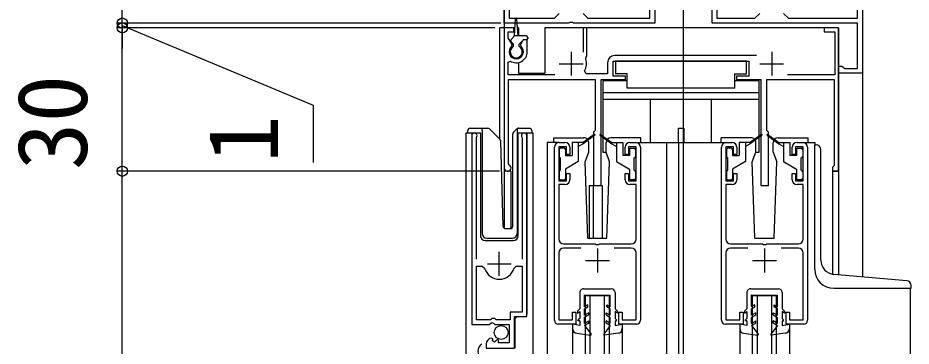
# Model space of a CAD drawing. Units: millimetres, scale not verified. Extents: x -875 to 875, y -1304 to 1297.
# Drawn here: x -656.9 to -469.8, y 477.2 to 545.9 of the extents above; entities that cross this region are included whole.
import ezdxf
from ezdxf.enums import TextEntityAlignment as Align

# ---------------------------------------------------------------- set-up
doc = ezdxf.new("R2010")
doc.units = ezdxf.units.MM
doc.header["$LTSCALE"] = 8
for name, color, linetype in [('0-2_YKK_11', 7, 'Continuous'), ('0-4_YKK_12', 2, 'Continuous'), ('0-5_YKK_13', 4, 'Continuous'), ('0-6_YKK_D', 6, 'Continuous')]:
    doc.layers.add(name, color=color, linetype=linetype)
doc.styles.add('ＭＳ ゴシック', font='')
doc.styles.get('ＭＳ ゴシック').set_extended_font_data('MS Gothic')

msp = doc.modelspace()

# ---------------------------------------------------------------- linework, layer by layer
at = {"layer": '0-2_YKK_11'}
for p, q in [((-541, 538.817), (-541, 533.817)), ((-499, 538.817), (-499, 533.817)), ((-502.172, 538.017), (-531.9, 538.017)), ((-543.5, 536.317), (-538.5, 536.317)), ((-501.5, 536.317), (-496.5, 536.317)), ((-544.5, 482.617), (-544.5, 518.817)), ((-543.5, 519.817), (-542.3, 519.817)), ((-528.7, 519.817), (-527.5, 519.817)), ((-526.5, 518.817), (-526.5, 482.617)), ((-509.5, 482.617), (-509.5, 518.817)), ((-508.5, 519.817), (-507.3, 519.817)), ((-493.7, 519.817), (-492.5, 519.817)), ((-491.5, 518.817), (-491.5, 482.617)), ((-538.99, 497.717), (-542.6, 497.717)), ((-528.4, 497.717), (-532.01, 497.717)), ((-503.99, 497.717), (-507.6, 497.717)), ((-493.4, 497.717), (-497.01, 497.717)), ((-556.049, 491.917), (-556.049, 496.917)), ((-535.5, 497.617), (-535.5, 492.617)), ((-500.5, 497.617), (-500.5, 492.617)), ((-558.549, 494.417), (-553.549, 494.417)), ((-538, 495.117), (-533, 495.117)), ((-503, 495.117), (-498, 495.117))]:
    msp.add_line(p, q, dxfattribs=at)
for points in [[(-538.5, 546.817), (-537.5, 545.817), (-524.5, 545.817), (-524.5, 557.817)], [(-510.5, 557.817), (-510.5, 545.817), (-502.5, 545.817), (-501.5, 546.817)], [(-523.5, 548.817), (-523.5, 544.817), (-540.542, 544.817), (-540.725, 544.937), (-541.275, 544.937), (-541.458, 544.817), (-555, 544.817), (-555, 551.817)], [(-554, 550.617), (-554, 545.817), (-544.5, 545.817), (-543.5, 546.817)], [(-496.5, 546.817), (-495.5, 545.817), (-481, 545.817), (-481, 550.617)], [(-480, 551.817), (-480, 534.317), (-485, 534.317), (-485, 535.817), (-484.3, 535.817), (-484.004, 535.567), (-483.709, 535.317), (-481, 535.317), (-481, 544.817)], [(-481, 544.817), (-511.5, 544.817), (-511.5, 548.817)], [(-553.456, 539.973), (-553.388, 540.354), (-554.2, 541.762), (-554.2, 543.017), (-553, 543.017), (-553, 543.817), (-555, 543.817), (-555, 514.517)], [(-553.95, 515.123), (-554.1, 515.383), (-554.1, 533.017), (-536, 533.017), (-536, 522.317), (-536.3, 522.017), (-536.3, 510.817), (-534.7, 510.817), (-534.7, 533.017), (-529.6, 533.017), (-529.6, 533.717), (-532.2, 533.717), (-532.2, 536.817), (-503.8, 536.817), (-503.8, 533.717), (-506.4, 533.717), (-506.4, 533.017), (-501.3, 533.017), (-501.3, 510.817), (-499.7, 510.817), (-499.7, 522.017), (-500, 522.317), (-500, 533.017), (-485.9, 533.017), (-485.9, 515.017), (-486.1, 514.817), (-486.3, 514.617), (-486.3, 513.817), (-485, 513.817), (-485, 543.817), (-488, 543.817), (-488, 543.017), (-485.8, 543.017), (-485.8, 534.017), (-495.714, 534.017)], [(-537.961, 537.319), (-537.838, 537.665), (-537.7, 537.917), (-537.7, 543.817), (-538.5, 543.817), (-538.5, 538.717)], [(-550.2, 538.817), (-550.2, 541.317), (-551.057, 541.317), (-551.613, 540.354), (-551.544, 539.973)], [(-544.399, 534.017), (-554.2, 534.017), (-554.2, 536.626), (-553.739, 536.879)], [(-533.4, 536.517), (-533.4, 534.217), (-537.827, 534.217), (-538.179, 534.806)], [(-561.799, 521.267), (-561.799, 481.717), (-558.168, 481.717), (-557.628, 482.17), (-557.299, 482.017), (-556.999, 481.717), (-553.999, 481.717), (-553.999, 477.917), (-556.199, 477.917), (-556.199, 478.551), (-556.446, 478.653), (-557.023, 478.076), (-557.491, 478.346), (-557.406, 478.665), (-557.617, 478.916)], [(-560.849, 495.417), (-560.849, 520.785), (-560.796, 520.955)], [(-558.799, 477.621), (-558.799, 476.817), (-552.899, 476.817), (-552.899, 483.417), (-550.299, 483.417), (-550.299, 521.267)], [(-551.302, 520.955), (-551.249, 520.785), (-551.249, 495.417)], [(-541.3, 518.817), (-541.3, 517.317), (-542, 517.317), (-542, 518.917), (-543.6, 518.917), (-543.6, 511.817), (-542, 511.817), (-542, 513.317), (-541.3, 513.317), (-541.3, 512.017)], [(-529.7, 512.017), (-529.7, 513.317), (-529, 513.317), (-529, 511.817), (-527.4, 511.817), (-527.4, 518.917), (-529, 518.917), (-529, 517.317), (-529.7, 517.317), (-529.7, 518.817)], [(-506.3, 518.817), (-506.3, 517.317), (-507, 517.317), (-507, 518.917), (-508.6, 518.917), (-508.6, 511.817), (-507, 511.817), (-507, 513.317), (-506.3, 513.317), (-506.3, 512.017)], [(-494.7, 512.017), (-494.7, 513.317), (-494, 513.317), (-494, 511.817), (-492.4, 511.817), (-492.4, 518.917), (-494, 518.917), (-494, 517.317), (-494.7, 517.317), (-494.7, 518.817)], [(-542.3, 511.017), (-543.6, 511.017), (-543.6, 499.617)], [(-527.4, 499.617), (-527.4, 511.017), (-528.7, 511.017)], [(-507.3, 511.017), (-508.6, 511.017), (-508.6, 499.617)], [(-492.4, 499.617), (-492.4, 511.017), (-493.7, 511.017)], [(-542.6, 498.617), (-535.958, 498.617), (-535.775, 498.497), (-535.225, 498.497), (-535.042, 498.617), (-528.4, 498.617)], [(-507.6, 498.617), (-500.958, 498.617), (-500.775, 498.497), (-500.225, 498.497), (-500.042, 498.617), (-493.4, 498.617)], [(-543.6, 496.717), (-543.6, 482.717), (-540.7, 482.717), (-540.7, 484.317), (-540, 484.317), (-540, 481.817), (-543.7, 481.817)], [(-527.3, 481.817), (-531, 481.817), (-531, 484.317), (-530.3, 484.317), (-530.3, 482.717), (-527.4, 482.717), (-527.4, 496.717)], [(-508.6, 496.717), (-508.6, 482.717), (-505.7, 482.717), (-505.7, 484.317), (-505, 484.317), (-505, 481.817), (-508.7, 481.817)], [(-492.3, 481.817), (-496, 481.817), (-496, 484.317), (-495.3, 484.317), (-495.3, 482.717), (-492.4, 482.717), (-492.4, 496.717)], [(-560.849, 482.717), (-560.849, 493.917), (-559.611, 493.917), (-559.13, 493.552)], [(-552.968, 493.552), (-552.487, 493.917), (-551.249, 493.917), (-551.249, 484.317), (-553.799, 484.317), (-553.799, 482.717), (-556.699, 482.717), (-556.999, 483.017), (-557.599, 483.017), (-557.899, 482.717), (-560.849, 482.717)]]:
    msp.add_lwpolyline(points, dxfattribs=at)
for centre, radius, start, end in [((-552.5, 538.817), 1.5, 129.59403, 50.40591), ((-552.5, 538.817), 2.3, 237.42101, 0.00001), ((-541, 536.317), 3.2, 331.82135, 18.23426), ((-531.9, 536.517), 1.5, 90.00001, 179.99999), ((-561.249, 521.267), 0.55, 325.43955, 179.99998), ((-550.849, 521.267), 0.55, 0.00002, 214.56068), ((-543.5, 518.817), 1, 90.00001, 179.99999), ((-542.3, 518.817), 1, 0.00001, 89.99999), ((-528.7, 518.817), 1, 90.00001, 179.99999), ((-527.5, 518.817), 1, 0.00001, 89.99999), ((-508.5, 518.817), 1, 90.00001, 179.99999), ((-507.3, 518.817), 1, 0.00001, 89.99999), ((-493.7, 518.817), 1, 90.00001, 179.99999), ((-492.5, 518.817), 1, 0.00001, 89.99999), ((-554.3, 514.517), 0.7, 180.00006, 60.00004), ((-542.3, 512.017), 1, 270.00001, 359.99999), ((-528.7, 512.017), 1, 180.00001, 269.99999), ((-507.3, 512.017), 1, 270.00001, 359.99999), ((-493.7, 512.017), 1, 180.00001, 269.99999), ((-542.6, 499.617), 1, 180.00001, 269.99999), ((-528.4, 499.617), 1, 270.00001, 359.99999), ((-507.6, 499.617), 1, 180.00001, 269.99999), ((-493.4, 499.617), 1, 270.00001, 359.99999), ((-542.6, 496.717), 1, 90.00001, 179.99999), ((-528.4, 496.717), 1, 0.00001, 89.99999), ((-507.6, 496.717), 1, 90.00001, 179.99999), ((-493.4, 496.717), 1, 0.00001, 89.99999), ((-556.049, 494.417), 3.2, 195.68061, 269.99999), ((-556.049, 494.417), 3.2, 270.00002, 344.3194), ((-543.7, 482.617), 0.8, 180.00001, 269.99999), ((-527.3, 482.617), 0.8, 270.00001, 359.99999), ((-508.7, 482.617), 0.8, 180.00001, 269.99999), ((-492.3, 482.617), 0.8, 270.00001, 359.99999), ((-557.499, 477.621), 1.3, 95.2159, 180.00002)]:
    msp.add_arc(centre, radius, start, end, dxfattribs=at)
at = {"layer": '0-4_YKK_12'}
for p, q in [((-517.5, 1.317), (-517.5, 823.3)), ((-517.5, 544.917), (-517.5, 579.817)), ((-555, 551.317), (-555, 543.817)), ((-480, 551.317), (-480, 491.707)), ((-556.001, 543.817), (-556.001, 520.569)), ((-552.781, 543.817), (-556.001, 543.817)), ((-555.001, 543.817), (-555.001, 501.879)), ((-552.001, 543.817), (-552.22, 543.817)), ((-552.001, 543.817), (-552.001, 542.117)), ((-485.001, 543.817), (-546.501, 543.817)), ((-546.501, 543.817), (-546.501, 534.317)), ((-485.001, 543.817), (-485.001, 492.144)), ((-552.001, 536.572), (-552.001, 534.317)), ((-552.001, 534.317), (-546.501, 534.317)), ((-518.501, 522.817), (-517.301, 522.817)), ((-518.501, 519.817), (-518.501, 522.817)), ((-517.301, 519.817), (-517.301, 522.817)), ((-562.999, 356.087), (-562.999, 521.819)), ((-562.999, 521.819), (-559.999, 521.819)), ((-561.799, 521.819), (-561.799, 492.217)), ((-559.999, 521.819), (-559.999, 500.319)), ((-552.099, 521.819), (-548.999, 521.819)), ((-552.099, 500.319), (-552.099, 521.819)), ((-550.299, 521.819), (-550.299, 483.92)), ((-548.999, 521.819), (-548.999, 474.629)), ((-543.5, 519.817), (-546, 519.817)), ((-546, 519.817), (-546, 356.087)), ((-527.5, 519.817), (-508.5, 519.817)), ((-521, 519.817), (-521, 356.087)), ((-518.5, 519.817), (-518.5, 356.087)), ((-492.5, 519.817), (-490, 519.817)), ((-490, 519.817), (-490, 519.315)), ((-553.601, 513.817), (-555.001, 513.817)), ((-553.601, 513.817), (-553.601, 501.824)), ((-486.301, 513.817), (-486.301, 492.278)), ((-485.001, 513.817), (-486.301, 513.817)), ((-537.201, 510.817), (-537.201, 499.811)), ((-537.201, 510.817), (-534.501, 510.817)), ((-536.401, 510.817), (-536.401, 499.811)), ((-534.501, 510.817), (-534.501, 499.811)), ((-558.999, 499.319), (-553.099, 499.319)), ((-470, 489.315), (-470, 356.087)), ((-538, 487.817), (-533, 487.817)), ((-538, 356.087), (-538, 487.817)), ((-537, 356.087), (-537, 487.817)), ((-534, 356.087), (-534, 487.817)), ((-533, 356.087), (-533, 487.817)), ((-503, 487.817), (-498, 487.817)), ((-503, 356.087), (-503, 487.817)), ((-502, 356.087), (-502, 487.817)), ((-499, 356.087), (-499, 487.817)), ((-498, 356.087), (-498, 487.817)), ((-540.7, 480.886), (-540.7, 356.087)), ((-530.3, 480.886), (-530.3, 356.087)), ((-505.7, 480.886), (-505.7, 356.087)), ((-495.3, 480.886), (-495.3, 356.087))]:
    msp.add_line(p, q, dxfattribs=at)
msp.add_lwpolyline([(-552.299, 483.417), (-552.799, 482.917), (-552.799, 476.817)], dxfattribs=at)
for centre, start, end in [((-558.999, 500.319), 180, 270), ((-553.099, 500.319), 270, 0)]:
    msp.add_arc(centre, 1, start, end, dxfattribs=at)
at = {"layer": '0-5_YKK_13'}
for p, q in [((-552.9, 542.117), (-552.65, 545.678)), ((-552.1, 542.117), (-552.351, 545.678)), ((-553.61, 541.329), (-552.9, 542.117)), ((-553.1, 540.417), (-553.599, 540.916)), ((-550.4, 542.117), (-552.9, 542.117)), ((-551.9, 540.417), (-551, 541.317)), ((-550.4, 541.317), (-551, 541.317)), ((-550.1, 541.817), (-550.1, 541.617)), ((-553.1, 539.914), (-553.1, 540.417)), ((-551.9, 539.914), (-551.9, 540.417)), ((-529.3, 534.217), (-531.7, 534.217)), ((-529.3, 531.217), (-529.3, 534.217)), ((-506.7, 531.217), (-506.7, 534.217)), ((-506.7, 534.217), (-504.3, 534.217)), ((-529.3, 532.717), (-534.4, 532.717)), ((-501.6, 532.717), (-506.7, 532.717)), ((-501.6, 517.817), (-501.6, 532.717)), ((-501.6, 530.217), (-534.4, 530.217)), ((-506.7, 531.217), (-529.3, 531.217)), ((-501.6, 528.817), (-534.4, 528.817)), ((-524.4, 519.817), (-524.4, 528.817)), ((-511.6, 519.817), (-511.6, 528.817)), ((-562.65, 521.818), (-562.65, 522.318)), ((-562.15, 522.818), (-559.65, 522.818)), ((-559.65, 522.818), (-558.457, 522.818)), ((-559.65, 522.318), (-559.65, 522.818)), ((-559.65, 522.318), (-559.65, 500.818)), ((-558.104, 522.672), (-555.875, 520.444)), ((-553.104, 521.965), (-552.396, 522.672)), ((-552.25, 522.526), (-552.25, 522.774)), ((-552.25, 522.111), (-552.25, 522.526)), ((-552.25, 500.818), (-552.25, 522.111)), ((-552.043, 522.818), (-549.75, 522.818)), ((-549.25, 522.318), (-549.25, 521.818)), ((-555.263, 502.305), (-555.729, 520.103)), ((-553.25, 502.301), (-553.25, 521.611)), ((-544.599, 520.811), (-538.33, 520.811)), ((-544.599, 519.811), (-544.599, 520.811)), ((-536.158, 521.498), (-538.5, 519.817)), ((-536.041, 521.337), (-538.5, 519.517)), ((-534.96, 521.337), (-532.5, 519.517)), ((-534.842, 521.498), (-532.5, 519.817)), ((-526.399, 520.811), (-532.67, 520.811)), ((-526.399, 519.811), (-526.399, 520.811)), ((-503.33, 520.811), (-509.599, 520.811)), ((-509.599, 519.811), (-509.599, 520.811)), ((-501.159, 521.498), (-503.5, 519.817)), ((-501.041, 521.337), (-503.5, 519.517)), ((-499.96, 521.337), (-497.5, 519.517)), ((-499.842, 521.498), (-497.5, 519.817)), ((-497.67, 520.811), (-491.399, 520.811)), ((-491.399, 519.811), (-491.399, 520.811)), ((-543.5, 518.317), (-543.5, 516.917)), ((-542.5, 518.617), (-543.2, 518.617)), ((-542.2, 518.317), (-542.2, 517.117)), ((-540.8, 519.817), (-540.8, 517.117)), ((-538.5, 519.817), (-540.8, 519.817)), ((-539.5, 519.817), (-539.5, 515.817)), ((-538.5, 519.517), (-539.5, 519.017)), ((-538.5, 519.817), (-538.359, 519.621)), ((-537.33, 517.811), (-537.33, 519.811)), ((-533.67, 517.811), (-533.67, 519.811)), ((-532.5, 519.817), (-532.641, 519.621)), ((-532.5, 519.817), (-530.2, 519.817)), ((-532.5, 519.517), (-531.5, 519.017)), ((-531.5, 519.817), (-531.5, 515.817)), ((-530.2, 519.817), (-530.2, 517.117)), ((-528.8, 518.317), (-528.8, 517.117)), ((-528.5, 518.617), (-527.8, 518.617)), ((-527.5, 518.317), (-527.5, 516.917)), ((-508.5, 518.317), (-508.5, 516.917)), ((-507.5, 518.617), (-508.2, 518.617)), ((-507.2, 518.317), (-507.2, 517.117)), ((-505.8, 519.817), (-505.8, 517.117)), ((-503.5, 519.817), (-505.8, 519.817)), ((-504.5, 519.817), (-504.5, 515.817)), ((-503.5, 519.517), (-504.5, 519.017)), ((-503.5, 519.817), (-503.36, 519.621)), ((-502.33, 517.811), (-502.33, 519.811)), ((-498.67, 517.811), (-498.67, 519.811)), ((-497.5, 519.817), (-497.641, 519.621)), ((-497.5, 519.817), (-495.2, 519.817)), ((-497.5, 519.517), (-496.5, 519.017)), ((-496.5, 519.817), (-496.5, 515.817)), ((-495.2, 519.817), (-495.2, 517.117)), ((-493.8, 518.317), (-493.8, 517.117)), ((-493.5, 518.617), (-492.8, 518.617)), ((-492.5, 518.317), (-492.5, 516.917)), ((-488.7, 495.217), (-488.7, 518.315)), ((-543.2, 514.017), (-543.2, 516.617)), ((-542.2, 517.117), (-540.8, 517.117)), ((-538.059, 515.809), (-537.33, 517.811)), ((-532.942, 515.809), (-533.67, 517.811)), ((-528.8, 517.117), (-530.2, 517.117)), ((-527.8, 514.017), (-527.8, 516.617)), ((-508.2, 514.017), (-508.2, 516.617)), ((-507.2, 517.117), (-505.8, 517.117)), ((-503.059, 515.809), (-502.33, 517.811)), ((-502.33, 517.817), (-501.6, 517.817)), ((-498.67, 517.811), (-497.941, 515.809)), ((-493.8, 517.117), (-495.2, 517.117)), ((-492.8, 514.017), (-492.8, 516.617)), ((-539.5, 515.817), (-542.2, 514.258)), ((-537.5, 499.811), (-538.059, 515.809)), ((-533.5, 499.811), (-532.941, 515.809)), ((-531.5, 515.817), (-528.8, 514.258)), ((-504.5, 515.817), (-507.2, 514.258)), ((-502.5, 499.811), (-503.059, 515.809)), ((-498.5, 499.811), (-497.941, 515.809)), ((-496.5, 515.817), (-493.8, 514.258)), ((-543.5, 513.717), (-543.5, 512.317)), ((-542.2, 514.258), (-542.2, 512.317)), ((-528.8, 514.258), (-528.8, 512.317)), ((-527.5, 513.717), (-527.5, 512.317)), ((-508.5, 513.717), (-508.5, 512.317)), ((-507.2, 514.258), (-507.2, 512.317)), ((-493.8, 514.258), (-493.8, 512.317)), ((-492.5, 513.717), (-492.5, 512.317)), ((-543.2, 512.017), (-542.5, 512.017)), ((-527.8, 512.017), (-528.5, 512.017)), ((-508.2, 512.017), (-507.5, 512.017)), ((-492.8, 512.017), (-493.5, 512.017)), ((-554.763, 501.818), (-553.733, 501.818)), ((-558.65, 499.818), (-553.285, 499.818)), ((-537.5, 499.811), (-533.5, 499.811)), ((-502.5, 499.811), (-498.5, 499.811)), ((-470.713, 490.895), (-485.962, 492.228)), ((-539.2, 488.418), (-539.2, 485.011)), ((-538.399, 489.218), (-532.599, 489.212)), ((-531.8, 488.412), (-531.8, 485.011)), ((-504.2, 488.418), (-504.2, 485.011)), ((-503.399, 489.218), (-497.599, 489.212)), ((-496.8, 488.412), (-496.8, 485.011)), ((-538.2, 485.473), (-538.2, 487.918)), ((-538.2, 487.918), (-532.8, 487.912)), ((-532.8, 485.473), (-532.8, 487.912)), ((-503.2, 485.473), (-503.2, 487.918)), ((-503.2, 487.918), (-497.8, 487.912)), ((-497.8, 485.473), (-497.8, 487.912)), ((-539.2, 485.011), (-539.7, 484.511)), ((-537.5, 485.877), (-538.2, 485.473)), ((-538.2, 485.011), (-537.5, 485.415)), ((-538.2, 483.673), (-538.2, 485.011)), ((-537.5, 485.415), (-537.5, 485.877)), ((-533.5, 485.877), (-532.8, 485.473)), ((-533.5, 485.415), (-533.5, 485.877)), ((-532.8, 485.011), (-533.5, 485.415)), ((-532.8, 483.673), (-532.8, 485.011)), ((-531.8, 485.011), (-531.3, 484.511)), ((-504.2, 485.011), (-504.7, 484.511)), ((-502.5, 485.877), (-503.2, 485.473)), ((-503.2, 485.011), (-502.5, 485.415)), ((-503.2, 483.673), (-503.2, 485.011)), ((-502.5, 485.415), (-502.5, 485.877)), ((-498.5, 485.877), (-497.8, 485.473)), ((-498.5, 485.415), (-498.5, 485.877)), ((-497.8, 485.011), (-498.5, 485.415)), ((-497.8, 483.673), (-497.8, 485.011)), ((-496.8, 485.011), (-496.3, 484.511)), ((-539.7, 484.511), (-539.7, 484.145)), ((-539.7, 484.145), (-539.2, 484.433)), ((-539.2, 483.011), (-539.5, 482.711)), ((-539.2, 484.433), (-539.2, 483.011)), ((-537.3, 484.192), (-538.2, 483.673)), ((-537.3, 483.731), (-538.2, 483.211)), ((-538.2, 481.973), (-538.2, 483.211)), ((-537.3, 483.731), (-537.3, 484.192)), ((-533.7, 484.192), (-532.8, 483.673)), ((-533.7, 483.731), (-533.7, 484.192)), ((-533.7, 483.731), (-532.8, 483.211)), ((-532.8, 481.973), (-532.8, 483.211)), ((-531.3, 484.145), (-531.8, 484.434)), ((-531.8, 484.434), (-531.8, 483.011)), ((-531.8, 483.011), (-531.501, 482.711)), ((-531.3, 484.511), (-531.3, 484.145)), ((-504.7, 484.511), (-504.7, 484.145)), ((-504.7, 484.145), (-504.2, 484.433)), ((-504.2, 483.011), (-504.5, 482.711)), ((-504.2, 484.433), (-504.2, 483.011)), ((-502.3, 484.192), (-503.2, 483.673)), ((-502.3, 483.73), (-503.2, 483.211)), ((-503.2, 481.973), (-503.2, 483.211)), ((-502.3, 483.73), (-502.3, 484.192)), ((-498.7, 484.192), (-497.8, 483.673)), ((-498.7, 483.731), (-498.7, 484.192)), ((-498.7, 483.731), (-497.8, 483.211)), ((-497.8, 481.973), (-497.8, 483.211)), ((-496.3, 484.145), (-496.8, 484.433)), ((-496.8, 484.433), (-496.8, 483.011)), ((-496.8, 483.011), (-496.501, 482.711)), ((-496.3, 484.511), (-496.3, 484.145)), ((-539.2, 482.511), (-539.2, 481.511)), ((-538.2, 481.973), (-537.3, 482.492)), ((-538.2, 481.511), (-537.3, 482.031)), ((-538.2, 481.511), (-536.831, 479.753)), ((-537.3, 482.031), (-537.3, 482.492)), ((-532.8, 481.511), (-534.169, 479.753)), ((-533.7, 482.031), (-533.7, 482.493)), ((-532.8, 481.973), (-533.7, 482.493)), ((-532.8, 481.511), (-533.7, 482.031)), ((-531.8, 482.511), (-531.8, 481.511)), ((-504.2, 482.511), (-504.2, 481.511)), ((-503.2, 481.973), (-502.3, 482.492)), ((-503.2, 481.511), (-502.3, 482.031)), ((-503.2, 481.511), (-501.831, 479.753)), ((-502.3, 482.031), (-502.3, 482.492)), ((-497.8, 481.511), (-499.169, 479.753)), ((-498.7, 482.031), (-498.7, 482.492)), ((-497.8, 481.973), (-498.7, 482.492)), ((-497.8, 481.511), (-498.7, 482.031)), ((-496.8, 482.511), (-496.8, 481.511)), ((-539.832, 479.895), (-536.967, 479.512)), ((-531.168, 479.895), (-534.033, 479.512)), ((-504.832, 479.895), (-501.967, 479.512)), ((-496.168, 479.895), (-499.033, 479.512))]:
    msp.add_line(p, q, dxfattribs=at)
for points in [[(-504.3, 534.217), (-504.3, 536.817), (-531.7, 536.817), (-531.7, 534.217)], [(-534.4, 532.717), (-534.4, 517.817), (-533.67, 517.817)], [(-552.396, 522.672), (-552.38, 522.688), (-552.363, 522.702), (-552.346, 522.716), (-552.328, 522.729), (-552.309, 522.742), (-552.29, 522.753), (-552.27, 522.764), (-552.25, 522.774)], [(-490, 493.315), (-490, 519.315), (-489.7, 519.315)], [(-486, 489.315), (-469.8, 489.315), (-469.8, 489.899)], [(-539.2, 482.511), (-539.5, 482.511), (-539.5, 482.711)], [(-531.8, 482.511), (-531.501, 482.511), (-531.501, 482.711)], [(-504.2, 482.511), (-504.5, 482.511), (-504.5, 482.711)], [(-496.801, 482.511), (-496.501, 482.511), (-496.501, 482.711)], [(-539.2, 481.511), (-540.7, 481.811), (-540.7, 480.886)], [(-531.8, 481.511), (-530.3, 481.811), (-530.3, 480.886)], [(-504.2, 481.511), (-505.7, 481.811), (-505.7, 480.886)], [(-496.8, 481.511), (-495.3, 481.811), (-495.3, 480.886)]]:
    msp.add_lwpolyline(points, dxfattribs=at)
msp.add_circle((-555.649, 480.067), 1.45, dxfattribs=at)
for centre, radius, start, end in [((-552.5, 545.667), 0.15, 4.02199, 175.97804), ((-553.387, 541.128), 0.3, 138.01099, 225.00089), ((-550.4, 541.817), 0.3, 0, 90), ((-550.4, 541.617), 0.3, 270, 0), ((-552.5, 538.817), 1.25, 118.68621, 61.31597), ((-562.15, 522.318), 0.5, 90, 180), ((-558.457, 522.318), 0.5, 45, 90), ((-552.75, 521.611), 0.5, 135, 180), ((-552.043, 522.318), 0.5, 90, 114.4698), ((-549.75, 522.318), 0.5, 0, 90), ((-556.229, 520.09), 0.5, 1.5, 45), ((-538.33, 519.811), 1, 359.98601, 90), ((-536.1, 521.417), 0.1, 306.49524, 125.67669), ((-534.9, 521.417), 0.1, 54.32331, 233.50476), ((-532.67, 519.811), 1, 90.00612, 180), ((-503.33, 519.811), 1, 359.98601, 90), ((-501.1, 521.417), 0.1, 306.49524, 125.67669), ((-499.9, 521.417), 0.1, 54.32331, 233.50476), ((-497.67, 519.811), 1, 90.00612, 180), ((-543.2, 518.317), 0.3, 90, 180), ((-542.5, 518.317), 0.3, 0, 90), ((-528.5, 518.317), 0.3, 90, 180), ((-527.8, 518.317), 0.3, 0, 90), ((-508.2, 518.317), 0.3, 90, 180), ((-507.5, 518.317), 0.3, 0, 90), ((-493.5, 518.317), 0.3, 90, 180), ((-492.8, 518.317), 0.3, 0, 90), ((-489.7, 518.315), 1, 0, 90), ((-543.2, 516.917), 0.3, 180, 270), ((-527.8, 516.917), 0.3, 270, 0), ((-508.2, 516.917), 0.3, 180, 270), ((-492.8, 516.917), 0.3, 270, 0), ((-543.2, 513.717), 0.3, 90, 180), ((-527.8, 513.717), 0.3, 0, 90), ((-508.2, 513.717), 0.3, 90, 180), ((-492.8, 513.717), 0.3, 0, 90), ((-543.2, 512.317), 0.3, 180, 270), ((-542.5, 512.317), 0.3, 270, 0), ((-528.5, 512.317), 0.3, 180, 270), ((-527.8, 512.317), 0.3, 270, 0), ((-508.2, 512.317), 0.3, 180, 270), ((-507.5, 512.317), 0.3, 270, 0), ((-493.5, 512.317), 0.3, 180, 270), ((-492.8, 512.317), 0.3, 270, 0), ((-554.763, 502.318), 0.5, 181.5, 270), ((-553.75, 502.301), 0.5, 272, 0), ((-558.65, 500.818), 1, 180, 270), ((-553.285, 500.818), 1, 270, 358), ((-485.7, 495.217), 3, 180, 265.00133), ((-486, 493.315), 4, 180, 270), ((-470.8, 489.899), 1, 0, 85.00284), ((-538.4, 488.418), 0.8, 89.94115, 180.0005), ((-532.6, 488.412), 0.8, 0.0005, 89.94115), ((-503.4, 488.418), 0.8, 89.94115, 180.0005), ((-497.6, 488.412), 0.8, 0.0005, 89.94115), ((-539.7, 480.886), 1, 179.99963, 262.39661), ((-531.3, 480.886), 1, 277.60439, 0.00137), ((-504.7, 480.886), 1, 179.99963, 262.39661), ((-496.3, 480.886), 1, 277.60439, 0.00137), ((-536.95, 479.661), 0.15, 263.45738, 37.90512), ((-534.05, 479.661), 0.15, 142.09588, 276.54362), ((-501.95, 479.661), 0.15, 263.45738, 37.90512), ((-499.05, 479.661), 0.15, 142.09588, 276.54362), ((-558.841, 476.121), 1.718, 119.19937, 240.80063)]:
    msp.add_arc(centre, radius, start, end, dxfattribs=at)
at = {"layer": '0-6_YKK_D'}
for p, q in [((-635, 544.817), (-635, 551.817)), ((-635, 544.817), (-635, 549.117)), ((-555.7, 544.817), (-636, 544.817)), ((-555.7, 544.817), (-636, 544.817)), ((-635, 543.817), (-635, 544.817)), ((-635, 543.817), (-635, 544.817)), ((-557.001, 543.817), (-636, 543.817)), ((-557.001, 543.817), (-636, 543.817)), ((-635, 513.817), (-635, 543.817)), ((-635, 543.817), (-635, 539.517)), ((-556.001, 513.817), (-636, 513.817)), ((-556.001, 513.817), (-636, 513.817)), ((-635, 151.817), (-635, 513.817))]:
    msp.add_line(p, q, dxfattribs=at)
msp.add_lwpolyline([(-635, 544.317), (-595, 527.638), (-595, 515.615)], dxfattribs=at)
for centre in [(-635, 544.817), (-635, 544.817), (-635, 543.817), (-635, 543.817), (-635, 513.817), (-635, 513.817)]:
    msp.add_circle(centre, 1.075, dxfattribs=at)

# ---------------------------------------------------------------- texts
at = {"layer": '0-6_YKK_D', "style": 'ＭＳ ゴシック'}
for s, p in [('30', (-638, 514.045)), ('1', (-598, 515.547))]:
    msp.add_text(s, height=14.66, rotation=90, dxfattribs=at).set_placement(p, align=Align.BOTTOM_LEFT)

doc.saveas('drawing.dxf')
